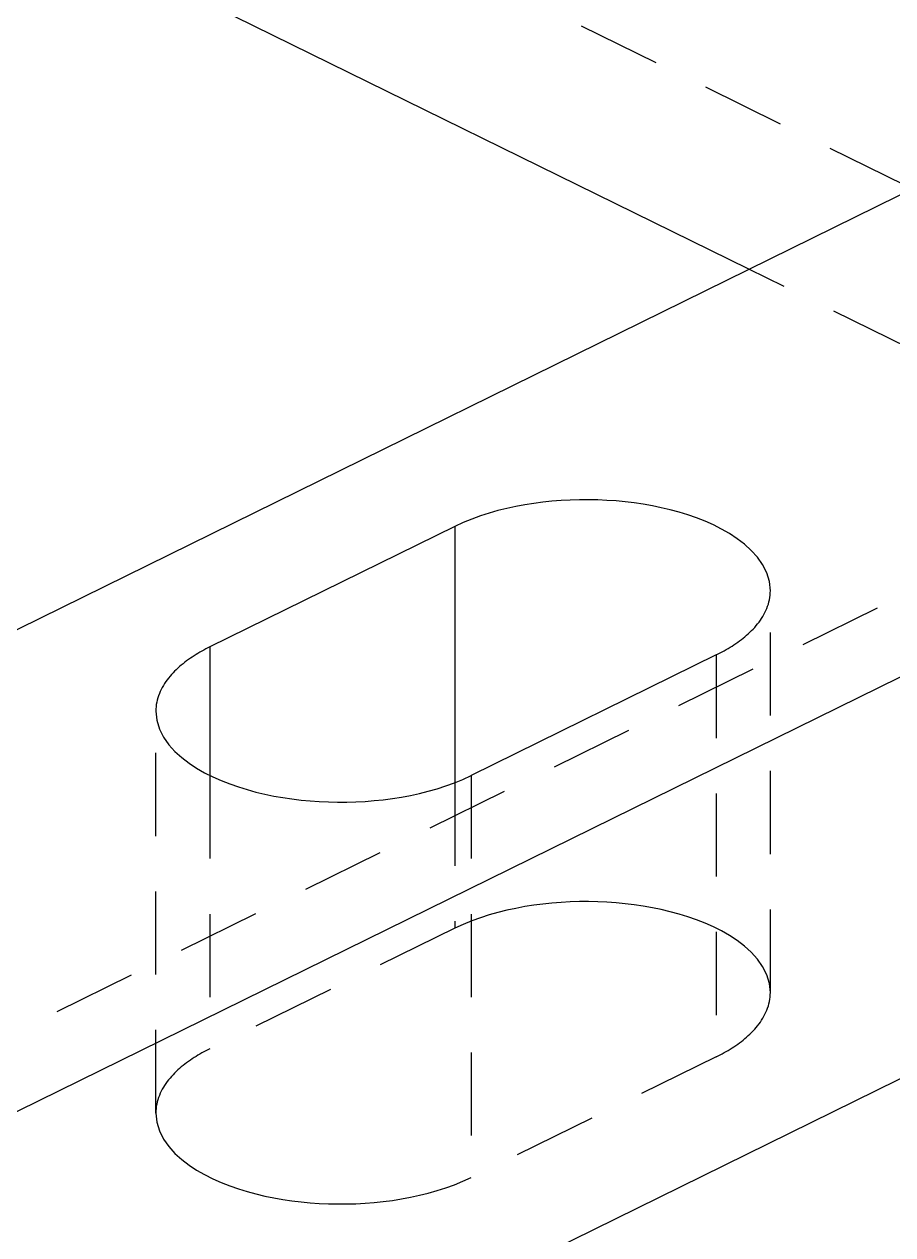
# Model space of a CAD drawing. Extents: x 8 to 586, y 8 to 412.
# Drawn here: x 548.4 to 567.2, y 305.84 to 332.06 of the extents above; entities that cross this region are included whole.
import ezdxf

# ---------------------------------------------------------------- set-up
doc = ezdxf.new("R2010")
doc.units = 0
doc.linetypes.add('DASHED', pattern=[3, 1.8, -1.2])
doc.layers.add('HIDDEN', color=8, linetype='DASHED')
doc.layers.add('VISIBLE', color=7, linetype='CONTINUOUS')

msp = doc.modelspace()

# ---------------------------------------------------------------- linework, layer by layer
at = {"layer": 'HIDDEN'}
for p, q in [((578.2272, 323.2713), (472.1612, 375.4946)), ((572.9239, 322.4009), (564.085, 326.7528)), ((497.9706, 285.4964), (572.9239, 322.4009)), ((564.5495, 311.0858), (564.5495, 319.7897)), ((563.3779, 318.3971), (563.3779, 309.6932)), ((551.2462, 308.4747), (551.2462, 317.1785)), ((552.4178, 315.7859), (552.4178, 309.8673)), ((558.0746, 315.7859), (558.0746, 307.082)), ((557.7211, 315.6313), (557.7211, 312.4784)), ((558.6507, 312.8192), (558.4599, 312.7652)), ((558.8432, 312.8671), (558.6507, 312.8192)), ((559.037, 312.9091), (558.8432, 312.8671)), ((559.232, 312.9454), (559.037, 312.9091)), ((559.4279, 312.9763), (559.232, 312.9454)), ((559.6246, 313.0019), (559.4279, 312.9763)), ((559.8219, 313.0224), (559.6246, 313.0019)), ((560.0196, 313.0379), (559.8219, 313.0224)), ((560.2177, 313.0485), (560.0196, 313.0379)), ((560.4159, 313.0542), (560.2177, 313.0485)), ((560.6143, 313.055), (560.4159, 313.0542)), ((560.8126, 313.051), (560.6143, 313.055)), ((561.0107, 313.0422), (560.8126, 313.051)), ((561.2086, 313.0284), (561.0107, 313.0422)), ((561.406, 313.0096), (561.2086, 313.0284)), ((561.6029, 312.9858), (561.406, 313.0096)), ((561.7991, 312.9567), (561.6029, 312.9858)), ((561.9945, 312.9223), (561.7991, 312.9567)), ((562.1887, 312.8823), (561.9945, 312.9223)), ((562.3817, 312.8365), (562.1887, 312.8823)), ((562.5731, 312.7847), (562.3817, 312.8365)), ((557.9011, 312.5617), (557.7211, 312.4784)), ((558.0846, 312.6369), (557.9011, 312.5617)), ((558.271, 312.7045), (558.0846, 312.6369)), ((558.4599, 312.7652), (558.271, 312.7045)), ((562.7627, 312.7264), (562.5731, 312.7847)), ((562.95, 312.6612), (562.7627, 312.7264)), ((563.1346, 312.5887), (562.95, 312.6612)), ((563.3159, 312.5083), (563.1346, 312.5887)), ((557.7211, 312.4784), (552.4178, 309.8673)), ((563.4932, 312.4193), (563.3159, 312.5083)), ((563.6653, 312.3208), (563.4932, 312.4193)), ((563.8311, 312.212), (563.6653, 312.3208)), ((563.9886, 312.0916), (563.8311, 312.212)), ((564.1355, 311.9584), (563.9886, 312.0916)), ((564.2683, 311.8112), (564.1355, 311.9584)), ((564.3824, 311.6491), (564.2683, 311.8112)), ((564.4717, 311.4723), (564.3824, 311.6491)), ((564.5295, 311.2828), (564.4717, 311.4723)), ((564.5495, 311.0858), (564.5295, 311.2828)), ((564.5384, 310.9391), (564.5446, 310.9878)), ((564.5446, 310.9878), (564.5483, 311.0368)), ((564.5483, 311.0368), (564.5495, 311.0858)), ((564.4732, 310.703), (564.4906, 310.7489)), ((564.4906, 310.7489), (564.5058, 310.7956)), ((564.5058, 310.7956), (564.519, 310.8429)), ((564.519, 310.8429), (564.5298, 310.8908)), ((564.5298, 310.8908), (564.5384, 310.9391)), ((564.332, 310.4452), (564.3595, 310.4859)), ((564.3595, 310.4859), (564.3855, 310.5276)), ((564.3855, 310.5276), (564.41, 310.5701)), ((564.41, 310.5701), (564.4328, 310.6136)), ((564.4328, 310.6136), (564.4539, 310.6579)), ((564.4539, 310.6579), (564.4732, 310.703)), ((564.1075, 310.1858), (564.1425, 310.2202)), ((564.1425, 310.2202), (564.1766, 310.2555)), ((564.1766, 310.2555), (564.2099, 310.2916)), ((564.2099, 310.2916), (564.2421, 310.3287)), ((564.2421, 310.3287), (564.2733, 310.3666)), ((564.2733, 310.3666), (564.3033, 310.4055)), ((564.3033, 310.4055), (564.332, 310.4452)), ((563.7614, 309.912), (563.8021, 309.9395)), ((563.8021, 309.9395), (563.8423, 309.9677)), ((563.8423, 309.9677), (563.882, 309.9966)), ((563.882, 309.9966), (563.9212, 310.0262)), ((563.9212, 310.0262), (563.9598, 310.0565)), ((563.9598, 310.0565), (563.9977, 310.0877)), ((563.9977, 310.0877), (564.035, 310.1196)), ((564.035, 310.1196), (564.0716, 310.1523)), ((564.0716, 310.1523), (564.1075, 310.1858)), ((552.0754, 309.6753), (552.0343, 309.6485)), ((552.117, 309.7014), (552.0754, 309.6753)), ((552.1589, 309.7269), (552.117, 309.7014)), ((552.2012, 309.7518), (552.1589, 309.7269)), ((552.2439, 309.7761), (552.2012, 309.7518)), ((552.2869, 309.7997), (552.2439, 309.7761)), ((552.3303, 309.8228), (552.2869, 309.7997)), ((552.3739, 309.8453), (552.3303, 309.8228)), ((552.4178, 309.8673), (552.3739, 309.8453)), ((563.3779, 309.6932), (558.0746, 307.082)), ((563.3779, 309.6932), (563.4218, 309.7152)), ((563.4218, 309.7152), (563.4655, 309.7377)), ((563.4655, 309.7377), (563.5088, 309.7608)), ((563.5088, 309.7608), (563.5518, 309.7844)), ((563.5518, 309.7844), (563.5945, 309.8087)), ((563.5945, 309.8087), (563.6368, 309.8336)), ((563.6368, 309.8336), (563.6788, 309.8591)), ((563.6788, 309.8591), (563.7203, 309.8852)), ((563.7203, 309.8852), (563.7614, 309.912)), ((551.7241, 309.4082), (551.6883, 309.3746)), ((551.7607, 309.4409), (551.7241, 309.4082)), ((551.798, 309.4728), (551.7607, 309.4409)), ((551.836, 309.504), (551.798, 309.4728)), ((551.8745, 309.5343), (551.836, 309.504)), ((551.9137, 309.5639), (551.8745, 309.5343)), ((551.9534, 309.5928), (551.9137, 309.5639)), ((551.9936, 309.621), (551.9534, 309.5928)), ((552.0343, 309.6485), (551.9936, 309.621)), ((551.4925, 309.155), (551.4637, 309.1152)), ((551.5225, 309.1939), (551.4925, 309.155)), ((551.5536, 309.2318), (551.5225, 309.1939)), ((551.5859, 309.2688), (551.5536, 309.2318)), ((551.6191, 309.305), (551.5859, 309.2688)), ((551.6532, 309.3402), (551.6191, 309.305)), ((551.6883, 309.3746), (551.6532, 309.3402)), ((551.3418, 308.9026), (551.3225, 308.8575)), ((551.3629, 308.9469), (551.3418, 308.9026)), ((551.3858, 308.9904), (551.3629, 308.9469)), ((551.4103, 309.0329), (551.3858, 308.9904)), ((551.4363, 309.0745), (551.4103, 309.0329)), ((551.4637, 309.1152), (551.4363, 309.0745)), ((551.2573, 308.6214), (551.2512, 308.5727)), ((551.2659, 308.6697), (551.2573, 308.6214)), ((551.2768, 308.7176), (551.2659, 308.6697)), ((551.2899, 308.7649), (551.2768, 308.7176)), ((551.3052, 308.8115), (551.2899, 308.7649)), ((551.3225, 308.8575), (551.3052, 308.8115)), ((551.2475, 308.5237), (551.2462, 308.4747)), ((551.2462, 308.4747), (551.2663, 308.2777)), ((551.2512, 308.5727), (551.2475, 308.5237)), ((551.2663, 308.2777), (551.324, 308.0882)), ((551.324, 308.0882), (551.4133, 307.9113)), ((551.4133, 307.9113), (551.5274, 307.7493)), ((551.5274, 307.7493), (551.6602, 307.6021)), ((551.6602, 307.6021), (551.8071, 307.4689)), ((551.8071, 307.4689), (551.9647, 307.3485)), ((551.9647, 307.3485), (552.1304, 307.2396)), ((552.1304, 307.2396), (552.3026, 307.1412)), ((552.3026, 307.1412), (552.4798, 307.0522)), ((552.4798, 307.0522), (552.6611, 306.9718)), ((557.8947, 306.9987), (558.0746, 307.082)), ((552.6611, 306.9718), (552.8457, 306.8993)), ((552.8457, 306.8993), (553.033, 306.8341)), ((553.033, 306.8341), (553.2226, 306.7758)), ((557.145, 306.7412), (557.3358, 306.7953)), ((557.3358, 306.7953), (557.5247, 306.8559)), ((557.5247, 306.8559), (557.7111, 306.9236)), ((557.7111, 306.9236), (557.8947, 306.9987)), ((553.2226, 306.7758), (553.414, 306.7239)), ((553.414, 306.7239), (553.607, 306.6782)), ((553.607, 306.6782), (553.8013, 306.6382)), ((553.8013, 306.6382), (553.9966, 306.6038)), ((553.9966, 306.6038), (554.1928, 306.5747)), ((554.1928, 306.5747), (554.3897, 306.5509)), ((554.3897, 306.5509), (554.5872, 306.5321)), ((554.5872, 306.5321), (554.785, 306.5183)), ((554.785, 306.5183), (554.9832, 306.5095)), ((555.578, 306.512), (555.7761, 306.5226)), ((555.7761, 306.5226), (555.9738, 306.5381)), ((555.9738, 306.5381), (556.1711, 306.5586)), ((556.1711, 306.5586), (556.3678, 306.5842)), ((556.3678, 306.5842), (556.5637, 306.6151)), ((556.5637, 306.6151), (556.7587, 306.6514)), ((556.7587, 306.6514), (556.9525, 306.6934)), ((556.9525, 306.6934), (557.145, 306.7412)), ((554.9832, 306.5095), (555.1815, 306.5055)), ((555.1815, 306.5055), (555.3798, 306.5063)), ((555.3798, 306.5063), (555.578, 306.512))]:
    msp.add_line(p, q, dxfattribs=at)
at = {"layer": 'VISIBLE'}
for p, q in [((564.085, 326.7528), (470.3934, 372.8834)), ((497.9706, 294.2003), (572.9239, 331.1048)), ((578.2272, 323.2713), (507.5165, 288.4557)), ((559.8219, 321.7263), (559.6246, 321.7058)), ((560.0196, 321.7418), (559.8219, 321.7263)), ((560.2177, 321.7524), (560.0196, 321.7418)), ((560.4159, 321.7581), (560.2177, 321.7524)), ((560.6143, 321.7589), (560.4159, 321.7581)), ((560.8126, 321.7549), (560.6143, 321.7589)), ((561.0107, 321.746), (560.8126, 321.7549)), ((561.2086, 321.7323), (561.0107, 321.746)), ((561.406, 321.7135), (561.2086, 321.7323)), ((558.4599, 321.4691), (558.271, 321.4084)), ((558.6507, 321.5231), (558.4599, 321.4691)), ((558.8432, 321.571), (558.6507, 321.5231)), ((559.037, 321.6129), (558.8432, 321.571)), ((559.232, 321.6493), (559.037, 321.6129)), ((559.4279, 321.6802), (559.232, 321.6493)), ((559.6246, 321.7058), (559.4279, 321.6802)), ((561.6029, 321.6896), (561.406, 321.7135)), ((561.7991, 321.6606), (561.6029, 321.6896)), ((561.9945, 321.6262), (561.7991, 321.6606)), ((562.1887, 321.5862), (561.9945, 321.6262)), ((562.3817, 321.5404), (562.1887, 321.5862)), ((562.5731, 321.4885), (562.3817, 321.5404)), ((562.7627, 321.4302), (562.5731, 321.4885)), ((557.9011, 321.2656), (557.7211, 321.1823)), ((558.0846, 321.3408), (557.9011, 321.2656)), ((558.271, 321.4084), (558.0846, 321.3408)), ((562.95, 321.3651), (562.7627, 321.4302)), ((563.1346, 321.2926), (562.95, 321.3651)), ((563.3159, 321.2122), (563.1346, 321.2926)), ((563.4932, 321.1232), (563.3159, 321.2122)), ((557.7211, 321.1823), (552.4178, 318.5712)), ((557.7211, 321.1823), (557.7211, 315.6313)), ((563.6653, 321.0247), (563.4932, 321.1232)), ((563.8311, 320.9159), (563.6653, 321.0247)), ((563.9886, 320.7955), (563.8311, 320.9159)), ((564.1355, 320.6623), (563.9886, 320.7955)), ((564.2683, 320.5151), (564.1355, 320.6623)), ((564.3824, 320.353), (564.2683, 320.5151)), ((564.4717, 320.1762), (564.3824, 320.353)), ((564.5295, 319.9867), (564.4717, 320.1762)), ((564.5495, 319.7897), (564.5295, 319.9867)), ((564.5298, 319.5946), (564.5384, 319.643)), ((564.5384, 319.643), (564.5446, 319.6917)), ((564.5446, 319.6917), (564.5483, 319.7406)), ((564.5483, 319.7406), (564.5495, 319.7897)), ((564.4539, 319.3618), (564.4732, 319.4069)), ((564.4732, 319.4069), (564.4906, 319.4528)), ((564.4906, 319.4528), (564.5058, 319.4995)), ((564.5058, 319.4995), (564.519, 319.5468)), ((564.519, 319.5468), (564.5298, 319.5946)), ((564.2733, 319.0705), (564.3033, 319.1093)), ((564.3033, 319.1093), (564.332, 319.1491)), ((564.332, 319.1491), (564.3595, 319.1898)), ((564.3595, 319.1898), (564.3855, 319.2315)), ((564.3855, 319.2315), (564.41, 319.274)), ((564.41, 319.274), (564.4328, 319.3175)), ((564.4328, 319.3175), (564.4539, 319.3618)), ((564.035, 318.8235), (564.0716, 318.8562)), ((564.0716, 318.8562), (564.1075, 318.8897)), ((564.1075, 318.8897), (564.1425, 318.9241)), ((564.1425, 318.9241), (564.1766, 318.9594)), ((564.1766, 318.9594), (564.2099, 318.9955)), ((564.2099, 318.9955), (564.2421, 319.0325)), ((564.2421, 319.0325), (564.2733, 319.0705)), ((563.6788, 318.563), (563.7203, 318.5891)), ((563.7203, 318.5891), (563.7614, 318.6159)), ((563.7614, 318.6159), (563.8021, 318.6434)), ((563.8021, 318.6434), (563.8423, 318.6715)), ((563.8423, 318.6715), (563.882, 318.7004)), ((563.882, 318.7004), (563.9212, 318.73)), ((563.9212, 318.73), (563.9598, 318.7604)), ((563.9598, 318.7604), (563.9977, 318.7915)), ((563.9977, 318.7915), (564.035, 318.8235)), ((551.9936, 318.3249), (551.9534, 318.2967)), ((552.0343, 318.3523), (551.9936, 318.3249)), ((552.0754, 318.3791), (552.0343, 318.3523)), ((552.117, 318.4053), (552.0754, 318.3791)), ((552.1589, 318.4308), (552.117, 318.4053)), ((552.2012, 318.4557), (552.1589, 318.4308)), ((552.2439, 318.4799), (552.2012, 318.4557)), ((552.2869, 318.5036), (552.2439, 318.4799)), ((552.3303, 318.5267), (552.2869, 318.5036)), ((552.3739, 318.5492), (552.3303, 318.5267)), ((552.4178, 318.5712), (552.3739, 318.5492)), ((552.4178, 318.5712), (552.4178, 315.7859)), ((563.3779, 318.3971), (558.0746, 315.7859)), ((563.3779, 318.3971), (563.4218, 318.419)), ((563.4218, 318.419), (563.4655, 318.4416)), ((563.4655, 318.4416), (563.5088, 318.4646)), ((563.5088, 318.4646), (563.5518, 318.4883)), ((563.5518, 318.4883), (563.5945, 318.5126)), ((563.5945, 318.5126), (563.6368, 318.5374)), ((563.6368, 318.5374), (563.6788, 318.563)), ((551.6883, 318.0785), (551.6532, 318.0441)), ((551.7241, 318.1121), (551.6883, 318.0785)), ((551.7607, 318.1448), (551.7241, 318.1121)), ((551.798, 318.1767), (551.7607, 318.1448)), ((551.836, 318.2078), (551.798, 318.1767)), ((551.8745, 318.2382), (551.836, 318.2078)), ((551.9137, 318.2678), (551.8745, 318.2382)), ((551.9534, 318.2967), (551.9137, 318.2678)), ((551.4637, 317.8191), (551.4363, 317.7784)), ((551.4925, 317.8589), (551.4637, 317.8191)), ((551.5225, 317.8978), (551.4925, 317.8589)), ((551.5536, 317.9357), (551.5225, 317.8978)), ((551.5859, 317.9727), (551.5536, 317.9357)), ((551.6191, 318.0089), (551.5859, 317.9727)), ((551.6532, 318.0441), (551.6191, 318.0089)), ((551.3225, 317.5613), (551.3052, 317.5154)), ((551.3418, 317.6065), (551.3225, 317.5613)), ((551.3629, 317.6508), (551.3418, 317.6065)), ((551.3858, 317.6942), (551.3629, 317.6508)), ((551.4103, 317.7368), (551.3858, 317.6942)), ((551.4363, 317.7784), (551.4103, 317.7368)), ((551.2512, 317.2766), (551.2475, 317.2276)), ((551.2573, 317.3253), (551.2512, 317.2766)), ((551.2659, 317.3736), (551.2573, 317.3253)), ((551.2768, 317.4215), (551.2659, 317.3736)), ((551.2899, 317.4688), (551.2768, 317.4215)), ((551.3052, 317.5154), (551.2899, 317.4688)), ((551.2475, 317.2276), (551.2462, 317.1785)), ((551.2462, 317.1785), (551.2663, 316.9816)), ((551.2663, 316.9816), (551.324, 316.7921)), ((551.324, 316.7921), (551.4133, 316.6152)), ((551.4133, 316.6152), (551.5274, 316.4532)), ((551.5274, 316.4532), (551.6602, 316.306)), ((551.6602, 316.306), (551.8071, 316.1728)), ((551.8071, 316.1728), (551.9647, 316.0524)), ((551.9647, 316.0524), (552.1304, 315.9435)), ((552.1304, 315.9435), (552.3026, 315.8451)), ((552.3026, 315.8451), (552.4798, 315.756)), ((552.4798, 315.756), (552.6611, 315.6756)), ((557.7111, 315.6275), (557.8947, 315.7026)), ((557.8947, 315.7026), (558.0746, 315.7859)), ((552.6611, 315.6756), (552.8457, 315.6032)), ((552.8457, 315.6032), (553.033, 315.538)), ((553.033, 315.538), (553.2226, 315.4797)), ((553.2226, 315.4797), (553.414, 315.4278)), ((556.9525, 315.3973), (557.145, 315.4451)), ((557.145, 315.4451), (557.3358, 315.4992)), ((557.3358, 315.4992), (557.5247, 315.5598)), ((557.5247, 315.5598), (557.7111, 315.6275)), ((553.414, 315.4278), (553.607, 315.382)), ((553.607, 315.382), (553.8013, 315.3421)), ((553.8013, 315.3421), (553.9966, 315.3076)), ((553.9966, 315.3076), (554.1928, 315.2786)), ((554.1928, 315.2786), (554.3897, 315.2548)), ((554.3897, 315.2548), (554.5872, 315.236)), ((554.5872, 315.236), (554.785, 315.2222)), ((554.785, 315.2222), (554.9832, 315.2133)), ((554.9832, 315.2133), (555.1815, 315.2093)), ((555.1815, 315.2093), (555.3798, 315.2102)), ((555.3798, 315.2102), (555.578, 315.2159)), ((555.578, 315.2159), (555.7761, 315.2264)), ((555.7761, 315.2264), (555.9738, 315.2419)), ((555.9738, 315.2419), (556.1711, 315.2624)), ((556.1711, 315.2624), (556.3678, 315.2881)), ((556.3678, 315.2881), (556.5637, 315.319)), ((556.5637, 315.319), (556.7587, 315.3553)), ((556.7587, 315.3553), (556.9525, 315.3973)), ((578.2272, 314.5674), (507.5165, 279.7518))]:
    msp.add_line(p, q, dxfattribs=at)

doc.saveas('drawing.dxf')
